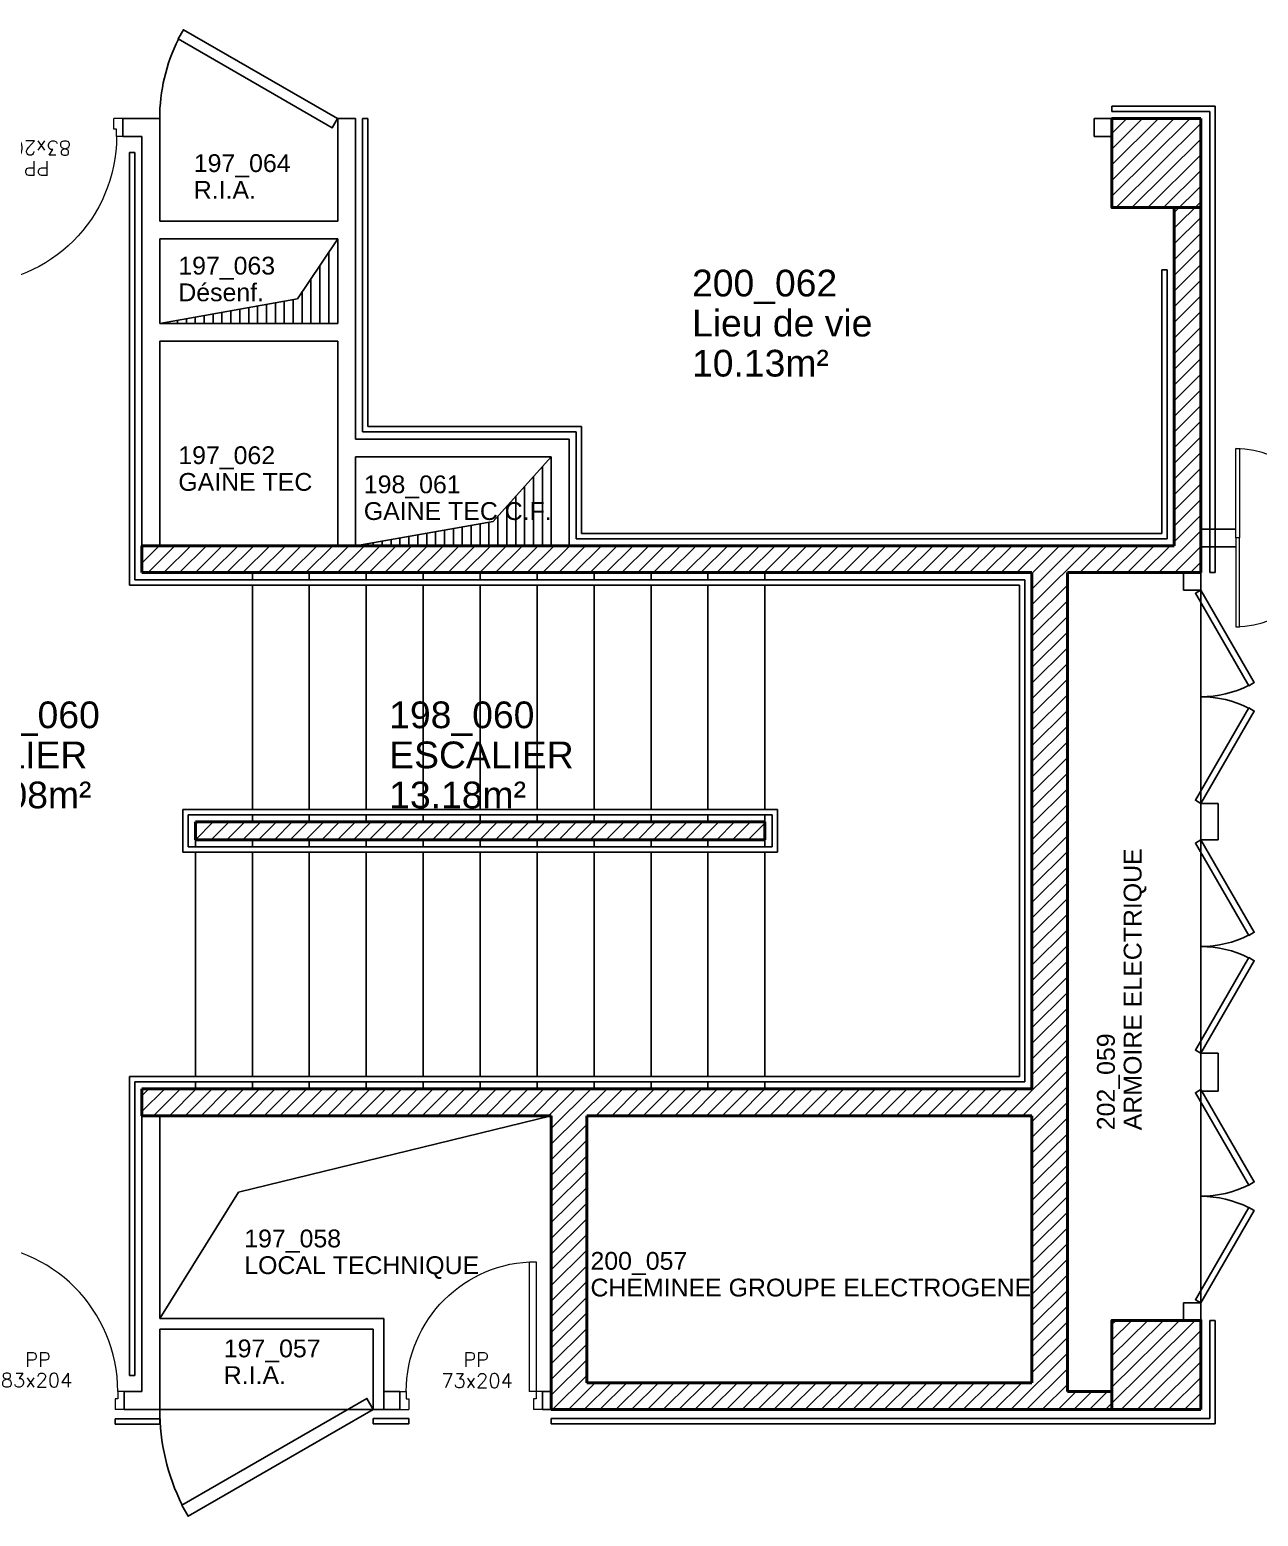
# Model space of a CAD drawing. Header units: metres. Extents: x 143.8 to 210.8, y 45.3 to 115.9.
# Drawn here: x 195.47 to 202.37, y 55.67 to 64.02 of the extents above; entities that cross this region are included whole.
import ezdxf
from ezdxf.enums import TextEntityAlignment as Align

# ---------------------------------------------------------------- set-up
doc = ezdxf.new("R2010")
doc.units = ezdxf.units.M
doc.header["$LTSCALE"] = 0.6
doc.header["$MEASUREMENT"] = 0
doc.linetypes.add('CONTINU', pattern=[0])
doc.layers.get('0').update_dxf_attribs({"linetype": 'CONTINUOUS'})
for name, color, linetype in [('009 main courant', 181, 'CONTINUOUS'), ('A_ACCÈS', 7, 'CONTINUOUS'), ('A_AGENC', 204, 'CONTINUOUS'), ('A_Etiqu_Gaine', 8, 'CONTINUOUS'), ('A_Etiqu_Gaine_code', 8, 'CONTINUOUS'), ('A_Etiqu_Local', 8, 'CONTINUOUS'), ('A_HACH_STRUC', 7, 'CONTINUOUS'), ('A_MUR_CLOIS', 8, 'CONTINU'), ('A_MURS_CLOI', 7, 'CONTINUOUS')]:
    doc.layers.add(name, color=color, linetype=linetype)
for name, color, linetype, lineweight in [('A_MURS_STRU', 7, 'CONTINU', 40), ('A_PORT', 8, 'CONTINUOUS', 0), ('A_PORTE', 8, 'CONTINU', 0)]:
    doc.layers.add(name, color=color, linetype=linetype, lineweight=lineweight)
doc.styles.add('Attribut', font='arial.ttf')
doc.styles.add('ROMANS8', font='romans8', dxfattribs={"height": 10})

# ---------------------------------------------------------------- blocks, each defined once
blk = doc.blocks.new('A_Etiqu_Local')
at = {"style": 'Attribut', "flags": 1}
for tag, p in [('CODE_HOPITAL', (-0.4463, 1.632)), ('CODE_SITE', (-0.4463, 1.407)), ('CODE_BATIMENT', (-0.4463, 1.182)), ('CODE_SECTEUR', (-0.4463, 0.957)), ('CODE_ETAGE', (-0.4463, 0.732)), ('NOM_NORMALISE', (-0.4463, -0.843)), ('SECTEUR_ACTIVITE', (-0.4463, -1.068)), ('SOUS_SECTEUR_ACTIVITE', (-0.4463, -1.293)), ('VOLUME', (-0.4463, -1.518)), ('SERVICE', (-0.4463, -1.743)), ('CODE_UG', (-0.4463, -1.968)), ('CODE_UA', (-0.4463, -2.193)), ('CODE_POLE', (-0.4463, -2.418)), ('OCCUPANT_EXTERNE', (-0.4463, -2.643)), ('DISPONIBILITE', (-0.4463, -2.868)), ('ACCES_HANDICAPES', (-0.4463, -3.093)), ('NATURE_SOL', (-0.4463, -3.318)), ('RISQUE_LABORATOIRE', (-0.4463, -3.543)), ('AMIANTE', (-0.4463, -3.768))]:
    blk.add_attdef(tag, p, '', height=0.15, dxfattribs=at)
at = {"layer": 'A_Etiqu_Local', "style": 'Attribut'}
for tag, p in [('CODE_PIECE', (-0.4463, 0.282)), ('NOM_USAGE', (-0.4463, 0.057)), ('SURFACE', (-0.4463, -0.168))]:
    blk.add_attdef(tag, p, '', height=0.15, dxfattribs=at)
blk = doc.blocks.new('A_Etiqu_Gaine')
at = {"style": 'Attribut', "flags": 1}
for tag, p in [('CODE_HOPITAL', (-0.4323, 0.8651)), ('CODE_SITE', (-0.4323, 0.7151)), ('CODE_BATIMENT', (-0.4323, 0.5651)), ('CODE_SECTEUR', (-0.4323, 0.4151)), ('CODE_ETAGE', (-0.4323, 0.2651)), ('NOM_NORMALISE', (-0.4323, -0.3349)), ('SECTEUR_ACTIVITE', (-0.4323, -0.4849)), ('SOUS_SECTEUR_ACTIVITE', (-0.4323, -0.6349)), ('SURFACE', (-0.4323, -0.7849)), ('CODE_UG', (-0.4323, -0.9349)), ('CODE_POLE', (-0.4323, -1.0849)), ('AMIANTE', (-0.4323, -1.2349))]:
    blk.add_attdef(tag, p, '', height=0.1, dxfattribs=at)
at = {"layer": 'A_Etiqu_Gaine', "style": 'Attribut'}
blk.add_attdef('NOM_USAGE', (-0.4323, -0.1849), '', height=0.1, dxfattribs=at)
at = {"layer": 'A_Etiqu_Gaine_code', "style": 'Attribut'}
blk.add_attdef('CODE_PIECE', (-0.4323, -0.0349), '', height=0.1, dxfattribs=at)
blk = doc.blocks.new('P80bt10')
for p, q in [((0.035, 0.93), (0.035, 0.1)), ((0.075, 0.929), (0.075, 0.1)), ((0, 0.1), (0, 0)), ((0, 0.1), (0.035, 0.1)), ((0.035, 0.1), (0.075, 0.1)), ((0.035, 0.1), (0.035, 0.06)), ((0.865, 0.1), (0.865, 0.06)), ((0.9, 0.1), (0.865, 0.1)), ((0.9, 0.1), (0.9, 0)), ((0, 0), (0.05, 0)), ((0.035, 0.06), (0.05, 0.06)), ((0.05, 0.06), (0.05, 0)), ((0.865, 0.06), (0.85, 0.06)), ((0.85, 0.06), (0.85, 0)), ((0.9, 0), (0.85, 0))]:
    blk.add_line(p, q)
blk.add_arc((0.035, 0.1), 0.83, 0, 90)
at = {"style": 'ROMANS8'}
for tag, p in [('DEF', (0.4163, 0.239)), ('DIM', (0.4087, 0.1245))]:
    blk.add_attdef(tag, text='', height=0.08, dxfattribs=at).set_placement(p, align=Align.CENTER)
blk = doc.blocks.new('P70bt10')
for p, q in [((0.035, 0.83), (0.035, 0.1)), ((0.075, 0.8289), (0.075, 0.1)), ((0, 0.1), (0, 0)), ((0, 0.1), (0.035, 0.1)), ((0.035, 0.1), (0.075, 0.1)), ((0.035, 0.1), (0.035, 0.06)), ((0.8, 0.1), (0.765, 0.1)), ((0.765, 0.1), (0.765, 0.06)), ((0.8, 0.1), (0.8, 0)), ((0, 0), (0.05, 0)), ((0.035, 0.06), (0.05, 0.06)), ((0.05, 0.06), (0.05, 0)), ((0.75, 0.06), (0.75, 0)), ((0.765, 0.06), (0.75, 0.06)), ((0.8, 0), (0.75, 0))]:
    blk.add_line(p, q)
blk.add_arc((0.035, 0.1), 0.73, 0, 90)
at = {"style": 'ROMANS8'}
for tag, p in [('DEF', (0.372, 0.2395)), ('DIM', (0.3671, 0.1221))]:
    blk.add_attdef(tag, text='', height=0.08, dxfattribs=at).set_placement(p, align=Align.CENTER)

msp = doc.modelspace()

# ---------------------------------------------------------------- hatches: boundary and pattern name
at = {"layer": 'A_HACH_STRUC'}
h = msp.add_hatch(dxfattribs=at)
h.set_pattern_fill('ANSI31', color=8, scale=0.5, angle=359.76959, style=0)
h.set_pattern_definition([(44.7696, (196.09992, 56.27093), (-0.0440161, 0.04437154), [])])
h.paths.add_polyline_path([(202.0499, 63.5209), (201.5499, 63.5209), (201.5499, 63.0209), (202.0499, 63.0209)])
h.paths.add_polyline_path([(202.0499, 63.0209), (201.8999, 63.0209), (201.8999, 61.1209), (196.0999, 61.1209), (196.0999, 60.9709), (201.0999, 60.9709), (201.0999, 58.0709), (196.0999, 58.0709), (196.0999, 57.9209), (198.3999, 57.9209), (198.3999, 56.2709), (201.5499, 56.2709), (201.5499, 56.3709), (201.2999, 56.3709), (201.2999, 60.9709), (202.0499, 60.9709)])
h.paths.add_polyline_path([(201.0999, 57.9209), (201.0999, 56.4209), (198.5999, 56.4209), (198.5999, 57.9209)], flags=16)
h.paths.add_polyline_path([(202.0499, 56.7709), (201.9524, 56.7709), (201.5499, 56.7709), (201.5499, 56.2709), (202.0499, 56.2709)], flags=17)
h.paths.add_polyline_path([(198.5943, 56.8779), (201.1222, 56.8779), (201.1222, 57.0331), (198.5943, 57.0331)], flags=24)
h.paths.add_polyline_path([(198.5881, 56.9957), (199.196, 56.9957), (199.196, 57.1879), (198.5881, 57.1879)], flags=24)
h = msp.add_hatch(dxfattribs=at)
h.set_pattern_fill('ANSI31', color=8, scale=0.5, angle=359.76959, style=0)
h.set_pattern_definition([(44.7696, (196.40053, 59.47104), (-0.0440161, 0.0443715), [])])
h.paths.add_polyline_path([(199.6001, 59.5708), (196.4005, 59.5708), (196.4005, 59.471), (199.6001, 59.471)])

# ---------------------------------------------------------------- linework, layer by layer
at = {"layer": '009 main courant', "color": 8, "linetype": 'Continuous'}
for p, q in [((201.5499, 63.5909), (202.1299, 63.5909)), ((201.5499, 63.5609), (201.5499, 63.5909)), ((201.5499, 63.5609), (202.0999, 63.5609)), ((202.0999, 63.5609), (202.0999, 60.9709)), ((202.1299, 63.5909), (202.1299, 60.9709)), ((197.3399, 63.5209), (197.3399, 61.7609)), ((197.3399, 63.5209), (197.3699, 63.5209)), ((197.3699, 63.5209), (197.3699, 61.7909)), ((196.0299, 63.3309), (196.0299, 60.9009)), ((196.0599, 63.3309), (196.0299, 63.3309)), ((196.0599, 63.3309), (196.0599, 60.9309)), ((201.8299, 62.6709), (201.8299, 61.1909)), ((201.8599, 62.6709), (201.8299, 62.6709)), ((201.8599, 62.6709), (201.8599, 61.1609)), ((198.5699, 61.7909), (197.3699, 61.7909)), ((198.5699, 61.7909), (198.5699, 61.1909)), ((198.5399, 61.7609), (197.3399, 61.7609)), ((198.5399, 61.7609), (198.5399, 61.1609)), ((201.8599, 61.1609), (198.5399, 61.1609)), ((201.8299, 61.1909), (198.5699, 61.1909)), ((202.0999, 60.9709), (202.1299, 60.9709)), ((201.0299, 60.9009), (196.0299, 60.9009)), ((201.0599, 60.9309), (196.0599, 60.9309)), ((201.0299, 60.9009), (201.0299, 58.1409)), ((201.0599, 60.9309), (201.0599, 58.1109)), ((199.6701, 59.6408), (196.3305, 59.6408)), ((196.3305, 59.6408), (196.3305, 59.401)), ((199.6701, 59.6408), (199.6701, 59.401)), ((199.6401, 59.6108), (196.3605, 59.6108)), ((196.3605, 59.431), (196.3605, 59.6108)), ((199.6401, 59.431), (199.6401, 59.6108)), ((199.6701, 59.401), (196.3305, 59.401)), ((199.6401, 59.431), (196.3605, 59.431)), ((201.0299, 58.1409), (196.0299, 58.1409)), ((196.0299, 56.4609), (196.0299, 58.1409)), ((201.0599, 58.1109), (196.0599, 58.1109)), ((196.0599, 56.4609), (196.0599, 58.1109)), ((202.0999, 56.2209), (202.0999, 56.7709)), ((202.0999, 56.7709), (202.1299, 56.7709)), ((202.1299, 56.1909), (202.1299, 56.7709)), ((196.0599, 56.4609), (196.0299, 56.4609)), ((195.9496, 56.2178), (196.1999, 56.2178)), ((195.9496, 56.2178), (195.9496, 56.1878)), ((196.1999, 56.1878), (196.1999, 56.2178)), ((197.3999, 56.2209), (197.5999, 56.2209)), ((197.3999, 56.2209), (197.3999, 56.1909)), ((197.3999, 56.1909), (197.5999, 56.1909)), ((197.5999, 56.2209), (197.5999, 56.1909)), ((202.0999, 56.2209), (198.3999, 56.2209)), ((198.3999, 56.2209), (198.3999, 56.1909)), ((202.1299, 56.1909), (198.3999, 56.1909)), ((195.9496, 56.1878), (196.1999, 56.1878))]:
    msp.add_line(p, q, dxfattribs=at)
at = {"layer": 'A_ACCÈS', "color": 8, "linetype": 'Continuous'}
for p, q in [((196.7205, 60.9709), (196.7205, 60.9309)), ((197.0405, 60.9709), (197.0405, 60.9309)), ((197.3604, 60.9709), (197.3604, 60.9309)), ((197.6804, 60.9709), (197.6804, 60.9309)), ((198.0003, 60.9709), (198.0003, 60.9309)), ((198.3203, 60.9709), (198.3203, 60.9309)), ((198.6403, 60.9709), (198.6403, 60.9309)), ((198.9602, 60.9709), (198.9602, 60.9309)), ((199.2802, 60.9709), (199.2802, 60.9309)), ((199.6001, 60.9709), (199.6001, 60.9309)), ((196.7205, 60.9009), (196.7205, 59.6408)), ((197.0405, 60.9009), (197.0405, 59.6408)), ((197.3604, 60.9009), (197.3604, 59.6408)), ((197.6804, 60.9009), (197.6804, 59.6408)), ((198.0003, 60.9009), (198.0003, 59.6408)), ((198.3203, 60.9009), (198.3203, 59.6408)), ((198.6403, 60.9009), (198.6403, 59.6408)), ((198.9602, 60.9009), (198.9602, 59.6408)), ((199.2802, 60.9009), (199.2802, 59.6408)), ((199.6001, 60.9009), (199.6001, 59.6408)), ((196.7205, 59.6108), (196.7205, 59.5708)), ((197.0405, 59.6108), (197.0405, 59.5708)), ((197.3604, 59.6108), (197.3604, 59.5708)), ((197.6804, 59.6108), (197.6804, 59.5708)), ((198.0003, 59.6108), (198.0003, 59.5708)), ((198.3203, 59.6108), (198.3203, 59.5708)), ((198.6403, 59.6108), (198.6403, 59.5708)), ((198.9602, 59.6108), (198.9602, 59.5708)), ((199.2802, 59.6108), (199.2802, 59.5708)), ((199.6001, 59.6108), (199.6001, 59.5708)), ((196.4005, 59.431), (196.4005, 59.471)), ((196.7205, 59.431), (196.7205, 59.471)), ((197.0405, 59.431), (197.0405, 59.471)), ((197.3604, 59.431), (197.3604, 59.471)), ((197.6804, 59.431), (197.6804, 59.471)), ((198.0003, 59.431), (198.0003, 59.471)), ((198.3203, 59.431), (198.3203, 59.471)), ((198.6403, 59.431), (198.6403, 59.471)), ((198.9602, 59.431), (198.9602, 59.471)), ((199.2802, 59.431), (199.2802, 59.471)), ((199.6001, 59.431), (199.6001, 59.471)), ((196.4005, 58.1409), (196.4005, 59.401)), ((196.7205, 58.1409), (196.7205, 59.401)), ((197.0405, 58.1409), (197.0405, 59.401)), ((197.3604, 58.1409), (197.3604, 59.401)), ((197.6804, 58.1409), (197.6804, 59.401)), ((198.0003, 58.1409), (198.0003, 59.401)), ((198.3203, 58.1409), (198.3203, 59.401)), ((198.6403, 58.1409), (198.6403, 59.401)), ((198.9602, 58.1409), (198.9602, 59.401)), ((199.2802, 58.1409), (199.2802, 59.401)), ((199.6001, 58.1409), (199.6001, 59.401)), ((196.4005, 58.0709), (196.4005, 58.1109)), ((196.7205, 58.0709), (196.7205, 58.1109)), ((197.0405, 58.0709), (197.0405, 58.1109)), ((197.3604, 58.0709), (197.3604, 58.1109)), ((197.6804, 58.0709), (197.6804, 58.1109)), ((198.0003, 58.0709), (198.0003, 58.1109)), ((198.3203, 58.0709), (198.3203, 58.1109)), ((198.6403, 58.0709), (198.6403, 58.1109)), ((198.9602, 58.0709), (198.9602, 58.1109)), ((199.2802, 58.0709), (199.2802, 58.1109)), ((199.6001, 58.0709), (199.6001, 58.1109))]:
    msp.add_line(p, q, dxfattribs=at)
at = {"layer": 'A_AGENC', "color": 8, "linetype": 'Continuous'}
for p, q in [((202.0499, 60.8729), (202.0499, 56.7709)), ((202.0499, 59.6744), (202.1474, 59.6744)), ((202.1474, 59.6744), (202.1474, 59.4702)), ((202.1474, 59.4702), (202.0499, 59.4702)), ((202.0499, 58.2717), (202.1474, 58.2717)), ((202.1474, 58.2717), (202.1474, 58.0584)), ((202.1474, 58.0584), (202.0499, 58.0584)), ((201.9524, 56.8689), (202.0499, 56.8689)), ((201.9524, 56.7709), (201.9524, 56.8689)), ((202.0499, 56.7709), (201.9524, 56.7709)), ((196.1999, 56.2709), (197.3999, 56.2709))]:
    msp.add_line(p, q, dxfattribs=at)
for points in [[(197.1984, 63.5209), (197.1685, 63.469), (196.3037, 63.9683), (196.3337, 64.0202)], [(202.0499, 60.8729), (202.0187, 60.855), (202.3184, 60.336), (202.3495, 60.354)], [(202.0499, 59.6744), (202.0187, 59.6924), (202.3184, 60.2114), (202.3495, 60.1934)], [(202.0499, 59.4702), (202.0187, 59.4522), (202.3184, 58.9332), (202.3495, 58.9512)], [(202.0499, 58.2717), (202.0187, 58.2897), (202.3184, 58.8086), (202.3495, 58.7906)], [(202.0499, 58.0674), (202.0187, 58.0494), (202.3184, 57.5305), (202.3495, 57.5485)], [(202.0499, 56.8689), (202.0187, 56.8869), (202.3184, 57.4059), (202.3495, 57.3879)], [(197.3999, 56.2709), (197.3639, 56.3333), (196.3247, 55.7333), (196.3607, 55.6709)]]:
    msp.add_lwpolyline(points, close=True, dxfattribs=at)
for centre, radius, start, end in [((197.1984, 63.5209), 0.9985, 153.43367, 179.99999), ((202.0499, 60.8729), 0.5992, 270, 296.56632), ((202.0499, 59.6744), 0.5992, 63.43368, 89.99999), ((202.0499, 59.4702), 0.5992, 270, 296.56632), ((202.0499, 58.2717), 0.5992, 63.43368, 89.99999), ((202.0499, 58.0674), 0.5992, 270, 296.56632), ((202.0499, 56.8689), 0.5992, 63.43368, 89.99999), ((197.3999, 56.2709), 1.2, 180.00001, 206.56633)]:
    msp.add_arc(centre, radius, start, end, dxfattribs=at)
at = {"layer": 'A_MUR_CLOIS', "color": 8, "linetype": 'Continuous'}
for p, q in [((196.1999, 63.5209), (195.9929, 63.5209)), ((195.9929, 63.4209), (195.9929, 63.5209)), ((196.1999, 63.5209), (196.1999, 62.9459)), ((197.2999, 63.5209), (197.1999, 63.5209)), ((201.4494, 63.4209), (201.4494, 63.5209)), ((201.5499, 63.5209), (201.4494, 63.5209)), ((196.0999, 63.4209), (195.9929, 63.4209)), ((196.0999, 63.4209), (196.0999, 60.9709)), ((201.5499, 63.4209), (201.4494, 63.4209)), ((197.1999, 62.9459), (196.1999, 62.9459)), ((197.1999, 62.8459), (196.1999, 62.8459)), ((197.0322, 62.5957), (197.1999, 62.8459)), ((197.1999, 62.8459), (197.1999, 62.3709)), ((196.9735, 62.5083), (197.0322, 62.5957)), ((196.9999, 62.552), (196.9999, 62.3709)), ((196.1999, 62.3709), (196.9735, 62.5083)), ((196.6999, 62.3709), (196.6999, 62.4597)), ((196.7499, 62.3709), (196.7499, 62.4686)), ((197.1999, 62.3709), (196.1999, 62.3709)), ((196.2499, 62.3709), (196.2499, 62.3798)), ((196.2999, 62.3709), (196.2999, 62.3887)), ((196.3499, 62.3709), (196.3499, 62.3976)), ((196.3999, 62.3709), (196.3999, 62.4064)), ((196.4499, 62.3709), (196.4499, 62.4153)), ((196.4999, 62.3709), (196.4999, 62.4242)), ((196.5499, 62.3709), (196.5499, 62.4331)), ((196.5999, 62.3709), (196.5999, 62.4419)), ((196.6499, 62.3709), (196.6499, 62.4508)), ((197.1999, 62.2709), (196.1999, 62.2709)), ((198.4999, 61.7209), (197.2999, 61.7209)), ((198.4999, 61.7209), (198.4999, 61.1209)), ((198.3999, 61.6209), (197.2999, 61.6209)), ((198.0735, 61.2583), (198.3999, 61.6209)), ((198.3999, 61.6209), (198.3999, 61.1209)), ((198.0999, 61.2876), (198.0999, 61.1209)), ((197.2999, 61.1209), (198.0735, 61.2583)), ((197.7499, 61.1209), (197.7499, 61.2008)), ((197.7999, 61.1209), (197.7999, 61.2097)), ((197.8499, 61.1209), (197.8499, 61.2186)), ((197.3999, 61.1209), (197.3999, 61.1387)), ((197.4499, 61.1209), (197.4499, 61.1476)), ((197.4999, 61.1209), (197.4999, 61.1564)), ((197.5499, 61.1209), (197.5499, 61.1653)), ((197.5999, 61.1209), (197.5999, 61.1742)), ((197.6499, 61.1209), (197.6499, 61.1831)), ((197.6999, 61.1209), (197.6999, 61.1919)), ((196.6429, 57.4915), (198.3999, 57.9209)), ((196.1999, 56.7809), (196.6429, 57.4915)), ((196.1999, 56.7809), (197.4599, 56.7809)), ((196.1999, 56.7209), (196.1999, 56.2709)), ((196.1999, 56.7209), (197.3999, 56.7209)), ((196.0999, 56.3709), (195.9996, 56.3709)), ((195.9996, 56.3709), (195.9996, 56.2709)), ((197.5499, 56.3709), (197.4599, 56.3709)), ((197.5499, 56.3709), (197.5499, 56.2709)), ((198.3999, 56.3709), (198.3499, 56.3709)), ((198.3499, 56.3709), (198.3499, 56.2709)), ((198.3999, 56.3709), (198.3999, 56.2709)), ((196.1999, 56.2709), (195.9996, 56.2709))]:
    msp.add_line(p, q, dxfattribs=at)
at = {"layer": 'A_MUR_CLOIS', "color": 8}
msp.add_line((198.3499, 56.2709), (198.3999, 56.2709), dxfattribs=at)
at = {"layer": 'A_MUR_CLOIS', "color": 8, "linetype": 'Continuous'}
for points in [[(197.1999, 62.9459), (197.1999, 63.5209)], [(197.2999, 63.5209), (197.2999, 61.7209)], [(196.1999, 62.8459), (196.1999, 62.3709)], [(197.1499, 62.3709), (197.1499, 62.7714)], [(197.0499, 62.3709), (197.0499, 62.6222)], [(197.0999, 62.3709), (197.0999, 62.6968)], [(196.7999, 62.3709), (196.7999, 62.4774)], [(196.8499, 62.3709), (196.8499, 62.4863)], [(196.8999, 62.3709), (196.8999, 62.4952)], [(196.9499, 62.3709), (196.9499, 62.5041)], [(196.1999, 62.2709), (196.1999, 61.1209)], [(197.1999, 61.1209), (197.1999, 62.2709)], [(197.2999, 61.6209), (197.2999, 61.1209)], [(198.3499, 61.1209), (198.3499, 61.5654)], [(198.2499, 61.1209), (198.2499, 61.4543)], [(198.2999, 61.1209), (198.2999, 61.5098)], [(198.1999, 61.1209), (198.1999, 61.3987)], [(198.1499, 61.1209), (198.1499, 61.3432)], [(197.8999, 61.1209), (197.8999, 61.2274)], [(197.9499, 61.1209), (197.9499, 61.2363)], [(197.9999, 61.1209), (197.9999, 61.2452)], [(198.0499, 61.1209), (198.0499, 61.2541)], [(196.0999, 56.3709), (196.0999, 57.9209), (196.1999, 57.9209), (196.1999, 56.7809)], [(197.4599, 56.2709), (197.4599, 56.7809)], [(197.3999, 56.7209), (197.3999, 56.2709), (197.5499, 56.2709)]]:
    msp.add_lwpolyline(points, dxfattribs=at)
msp.add_lwpolyline([(201.9524, 60.9709), (202.0499, 60.9709), (202.0499, 60.8729), (201.9524, 60.8729)], close=True, dxfattribs=at)
at = {"layer": 'A_MURS_CLOI', "color": 8}
for p, q in [((202.2453, 61.216), (202.0499, 61.216)), ((202.2453, 61.116), (202.0499, 61.116))]:
    msp.add_line(p, q, dxfattribs=at)
at = {"layer": 'A_MURS_STRU', "color": 8, "linetype": 'Continuous'}
for p, q in [((202.0499, 63.5209), (202.0499, 60.9709)), ((201.8999, 63.0209), (201.8999, 61.1209)), ((201.8999, 61.1209), (196.0999, 61.1209)), ((201.0999, 60.9709), (196.0999, 60.9709)), ((201.0999, 60.9709), (201.0999, 58.0709)), ((201.2999, 60.9709), (201.2999, 56.3709)), ((202.0499, 60.9709), (201.2999, 60.9709)), ((196.4005, 59.5708), (199.6001, 59.5708)), ((196.4005, 59.471), (196.4005, 59.5708)), ((199.6001, 59.5708), (199.6001, 59.471)), ((199.6001, 59.471), (196.4005, 59.471)), ((201.0999, 58.0709), (196.0999, 58.0709)), ((196.0999, 58.0709), (196.0999, 57.9209)), ((198.3999, 57.9209), (196.0999, 57.9209)), ((198.3999, 57.9209), (198.3999, 56.2709)), ((201.0999, 57.9209), (198.5999, 57.9209)), ((198.5999, 57.9209), (198.5999, 56.4209)), ((201.0999, 57.9209), (201.0999, 56.4209)), ((201.0999, 56.4209), (198.5999, 56.4209)), ((201.5498, 56.3709), (201.2999, 56.3709)), ((202.0499, 56.2709), (198.3999, 56.2709))]:
    msp.add_line(p, q, dxfattribs=at)
at = {"layer": 'A_MURS_STRU', "color": 8}
msp.add_line((196.0999, 61.1209), (196.0999, 60.9709), dxfattribs=at)
at = {"layer": 'A_MURS_STRU', "color": 8, "linetype": 'Continuous'}
for points in [[(202.0499, 63.0209), (201.5499, 63.0209), (201.5499, 63.5209), (202.0499, 63.5209)], [(201.5499, 56.2709), (201.5499, 56.7709), (202.0499, 56.7709), (202.0499, 56.2709)]]:
    msp.add_lwpolyline(points, dxfattribs=at)
at = {"layer": 'A_PORT', "color": 8}
for p, q in [((202.2453, 61.1673), (202.2453, 61.6673)), ((202.2453, 61.6673), (202.2667, 61.6673)), ((202.2667, 61.6673), (202.2667, 61.1673)), ((202.2667, 61.1673), (202.2453, 61.1673)), ((202.2453, 61.1673), (202.2453, 60.6673)), ((202.2667, 61.1673), (202.2453, 61.1673)), ((202.2667, 60.6673), (202.2667, 61.1673)), ((202.2453, 60.6673), (202.2667, 60.6673))]:
    msp.add_line(p, q, dxfattribs=at)
for start, end in [(0.00001, 90), (270, 359.99999)]:
    msp.add_arc((202.2453, 61.1673), 0.5, start, end, dxfattribs=at)

# ---------------------------------------------------------------- block references
at = {"layer": 'A_Etiqu_Gaine', "color": 8}
ref = msp.add_blockref('A_Etiqu_Gaine', (196.8239, 63.2558), dxfattribs=at)
ref.add_attrib('CODE_PIECE', '197_064', (196.3915, 63.2209), dxfattribs={"layer": 'A_Etiqu_Gaine_code', "height": 0.1, "style": 'Attribut'})
ref.add_attrib('NOM_USAGE', 'R.I.A.', (196.3915, 63.0709), dxfattribs={"height": 0.1, "style": 'Attribut'})
ref = msp.add_blockref('A_Etiqu_Gaine', (196.7369, 62.68), dxfattribs=at)
ref.add_attrib('CODE_PIECE', '197_063', (196.3046, 62.6452), dxfattribs={"layer": 'A_Etiqu_Gaine_code', "height": 0.1, "style": 'Attribut'})
ref.add_attrib('NOM_USAGE', 'Désenf.', (196.3046, 62.4952), dxfattribs={"height": 0.1, "style": 'Attribut'})
ref = msp.add_blockref('A_Etiqu_Gaine', (196.7369, 61.6153), dxfattribs=at)
ref.add_attrib('CODE_PIECE', '197_062', (196.3046, 61.5805), dxfattribs={"layer": 'A_Etiqu_Gaine_code', "height": 0.1, "style": 'Attribut'})
ref.add_attrib('NOM_USAGE', 'GAINE TEC', (196.3046, 61.4305), dxfattribs={"height": 0.1, "style": 'Attribut'})
ref = msp.add_blockref('A_Etiqu_Gaine', (197.7792, 61.4517), dxfattribs=at)
ref.add_attrib('CODE_PIECE', '198_061', (197.3468, 61.4168), dxfattribs={"layer": 'A_Etiqu_Gaine_code', "height": 0.1, "style": 'Attribut'})
ref.add_attrib('NOM_USAGE', 'GAINE TEC C.F.', (197.3468, 61.2668), dxfattribs={"height": 0.1, "style": 'Attribut'})
ref = msp.add_blockref('A_Etiqu_Gaine', (201.5311, 58.2716), dxfattribs=dict(at, rotation=90))
ref.add_attrib('CODE_PIECE', '202_059', (201.5659, 57.8392), dxfattribs={"layer": 'A_Etiqu_Gaine_code', "height": 0.1, "rotation": 90, "style": 'Attribut'})
ref.add_attrib('NOM_USAGE', 'ARMOIRE ELECTRIQUE', (201.7159, 57.8392), dxfattribs={"height": 0.1, "rotation": 90, "style": 'Attribut'})
ref = msp.add_blockref('A_Etiqu_Gaine', (197.1074, 57.2161), dxfattribs=at)
ref.add_attrib('CODE_PIECE', '197_058', (196.6751, 57.1812), dxfattribs={"layer": 'A_Etiqu_Gaine_code', "height": 0.1, "style": 'Attribut'})
ref.add_attrib('NOM_USAGE', 'LOCAL TECHNIQUE', (196.6751, 57.0312), dxfattribs={"height": 0.1, "style": 'Attribut'})
ref = msp.add_blockref('A_Etiqu_Gaine', (199.0525, 57.0903), dxfattribs=at)
ref.add_attrib('CODE_PIECE', '200_057', (198.6201, 57.0555), dxfattribs={"layer": 'A_Etiqu_Gaine_code', "height": 0.1, "style": 'Attribut'})
ref.add_attrib('NOM_USAGE', 'CHEMINEE GROUPE ELECTROGENE', (198.6201, 56.9055), dxfattribs={"height": 0.1, "style": 'Attribut'})
ref = msp.add_blockref('A_Etiqu_Gaine', (196.9924, 56.5985), dxfattribs=at)
ref.add_attrib('CODE_PIECE', '197_057', (196.56, 56.5637), dxfattribs={"layer": 'A_Etiqu_Gaine_code', "height": 0.1, "style": 'Attribut'})
ref.add_attrib('NOM_USAGE', 'R.I.A.', (196.56, 56.4137), dxfattribs={"height": 0.1, "style": 'Attribut'})
at = {"layer": 'A_Etiqu_Local', "color": 8}
ref = msp.add_blockref('A_Etiqu_Local', (199.6369, 62.2403), dxfattribs=at)
ref.add_attrib('CODE_PIECE', '200_062', (199.1906, 62.5223), dxfattribs={"height": 0.15, "style": 'Attribut'})
ref.add_attrib('NOM_USAGE', 'Lieu de vie', (199.1906, 62.2973), dxfattribs={"height": 0.15, "style": 'Attribut'})
ref.add_attrib('SURFACE', '10.13m²', (199.1906, 62.0723), dxfattribs={"height": 0.15, "style": 'Attribut'})
ref = msp.add_blockref('A_Etiqu_Local', (195.4941, 59.8153), dxfattribs=at)
ref.add_attrib('CODE_PIECE', '198_060', (195.0478, 60.0973), dxfattribs={"height": 0.15, "style": 'Attribut'})
ref.add_attrib('NOM_USAGE', 'PALIER', (195.0478, 59.8723), dxfattribs={"height": 0.15, "style": 'Attribut'})
ref.add_attrib('SURFACE', '11.08m²', (195.0478, 59.6473), dxfattribs={"height": 0.15, "style": 'Attribut'})
ref = msp.add_blockref('A_Etiqu_Local', (197.9359, 59.8153), dxfattribs=at)
ref.add_attrib('CODE_PIECE', '198_060', (197.4895, 60.0973), dxfattribs={"height": 0.15, "style": 'Attribut'})
ref.add_attrib('NOM_USAGE', 'ESCALIER', (197.4895, 59.8723), dxfattribs={"height": 0.15, "style": 'Attribut'})
ref.add_attrib('SURFACE', '13.18m²', (197.4895, 59.6473), dxfattribs={"height": 0.15, "style": 'Attribut'})
at = {"layer": 'A_PORTE', "color": 8}
ref = msp.add_blockref('P80bt10', (195.0929, 63.5209), dxfattribs=dict(at, xscale=-1, rotation=180))
ref.add_attrib('DEF', 'PP', dxfattribs={"layer": '0', "height": 0.08, "rotation": 180, "style": 'ROMANS8'}).set_placement((195.5092, 63.2819), align=Align.CENTER)
ref.add_attrib('DIM', '83x204', dxfattribs={"layer": '0', "height": 0.08, "rotation": 180, "style": 'ROMANS8'}).set_placement((195.5016, 63.3965), align=Align.CENTER)
msp.add_blockref('P80bt10', (195.0996, 56.2709), dxfattribs=at).add_auto_attribs({'DEF': 'PP', 'DIM': '83x204'})
ref = msp.add_blockref('P70bt10', (198.3499, 56.2709), dxfattribs=dict(at, xscale=-1))
ref.add_attrib('DEF', 'PP', dxfattribs={"layer": '0', "height": 0.08, "style": 'ROMANS8'}).set_placement((197.9779, 56.5104), align=Align.CENTER)
ref.add_attrib('DIM', '73x204', dxfattribs={"layer": '0', "height": 0.08, "style": 'ROMANS8'}).set_placement((197.9828, 56.393), align=Align.CENTER)

doc.saveas('drawing.dxf')
